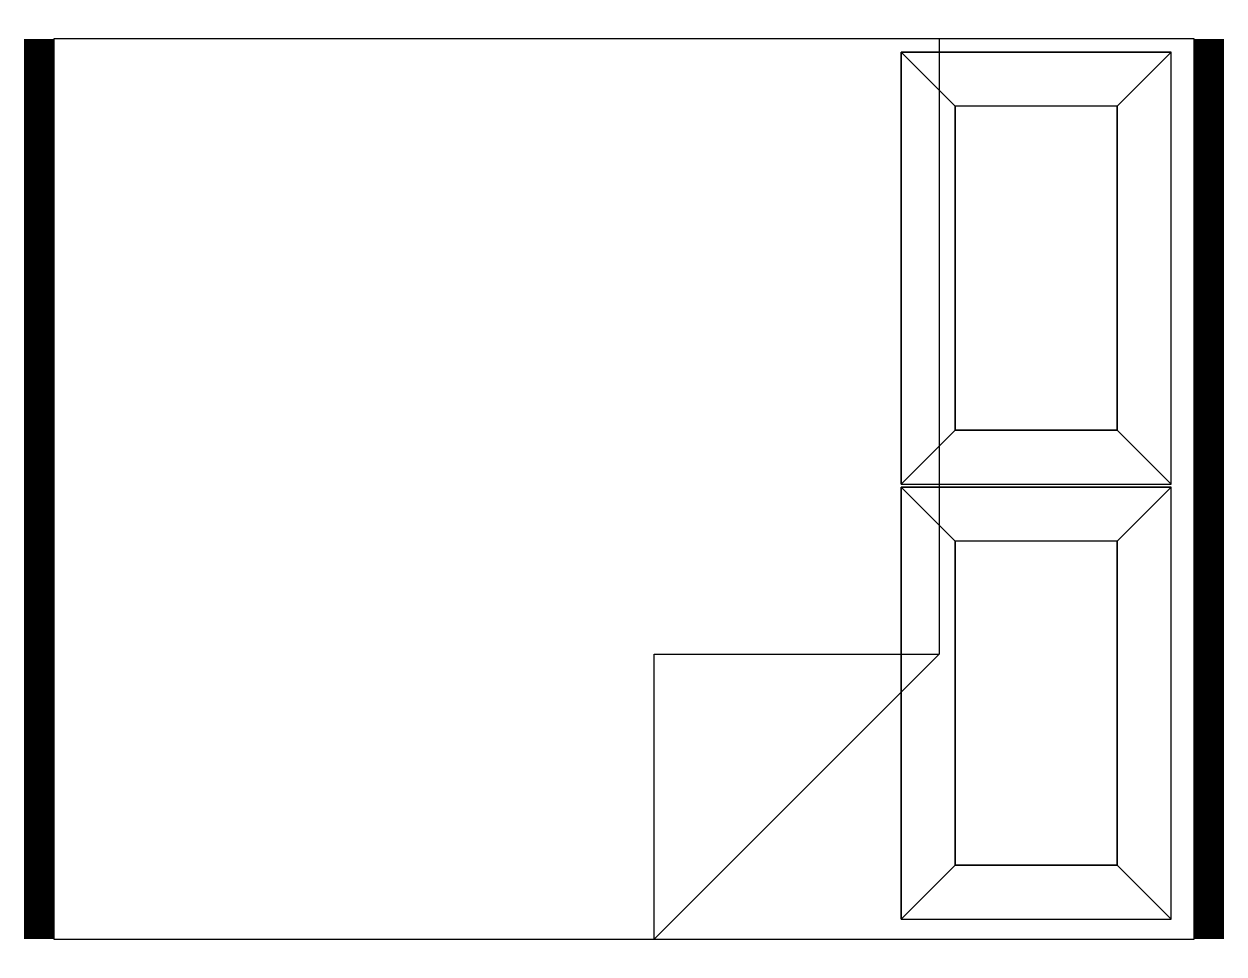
# Model space of a CAD drawing. Extents: x -2.03 to 0, y -0.79 to 0.79.
import ezdxf

# ---------------------------------------------------------------- set-up
doc = ezdxf.new("R2010")
doc.units = 0
doc.header["$MEASUREMENT"] = 0
doc.layers.get('0').update_dxf_attribs({"linetype": 'CONTINUOUS'})

# ---------------------------------------------------------------- blocks, each defined once
blk = doc.blocks.new('PILLOW')
for p, q in [((-7.111, 11.776, 1.5), (-7.111, -12.224, 1.5)), ((7.889, 11.776, 1.5), (-7.111, 11.776, 1.5)), ((7.889, -12.224, 1.5), (7.889, 11.776, 1.5)), ((-7.111, -12.224, 1.5), (7.889, -12.224, 1.5))]:
    blk.add_line(p, q)
for points in [[(4.889, 8.776), (-4.111, 8.776), (-7.111, 11.776, 1.5), (7.889, 11.776, 1.5)], [(-7.111, 11.776, 1.5), (-4.111, 8.776), (-4.111, -9.224), (-7.111, -12.224, 1.5)], [(-4.111, 8.776, 3), (-7.111, 11.776, 1.5), (7.889, 11.776, 1.5), (4.889, 8.776, 3)], [(-7.111, -12.224, 1.5), (-4.111, -9.224, 3), (-4.111, 8.776, 3), (-7.111, 11.776, 1.5)], [(4.889, 8.776), (4.889, -9.224), (7.889, -12.224, 1.5), (7.889, 11.776, 1.5)], [(7.889, 11.776, 1.5), (4.889, 8.776, 3), (4.889, -9.224, 3), (7.889, -12.224, 1.5)], [(4.889, -9.224), (4.889, 8.776), (-4.111, 8.776), (-4.111, -9.224)], [(4.889, -9.224, 3), (4.889, 8.776, 3), (-4.111, 8.776, 3), (-4.111, -9.224, 3)], [(7.889, -12.224, 1.5), (4.889, -9.224), (-4.111, -9.224), (-7.111, -12.224, 1.5)], [(7.889, -12.224, 1.5), (4.889, -9.224, 3), (-4.111, -9.224, 3), (-7.111, -12.224, 1.5)]]:
    blk.add_3dface(points)

msp = doc.modelspace()

# ---------------------------------------------------------------- linework, layer by layer
msp.add_line((-0.4826, 0.762, 0.6159), (-0.4826, -0.2794, 0.6159))
at = {"color": 34, "const_width": 0.0508}
for points in [[(-2.0066, 0.762), (-2.0066, 0.7112)], [(-0.0254, 0.762), (-0.0254, 0.7112)], [(-2.0066, -0.7112), (-2.0066, -0.762)], [(-0.0254, -0.7112), (-0.0254, -0.762)]]:
    msp.add_lwpolyline(points, dxfattribs=at)
at = {"elevation": 0.3048}
msp.add_lwpolyline([(-1.9812, -0.762), (-0.0508, -0.762), (-0.0508, 0.762), (-1.9812, 0.762)], close=True, dxfattribs=at)
at = {"color": 34, "const_width": 0.0508, "elevation": 0.3048}
for points in [[(-2.0066, 0.7112), (-2.0066, -0.7112)], [(-0.0254, 0.7112), (-0.0254, -0.7112)]]:
    msp.add_lwpolyline(points, dxfattribs=at)
for points in [[(-1.9812, 0.762, 0.6096), (-1.9812, -0.762, 0.6096), (-0.0508, -0.762, 0.6096), (-0.0508, 0.762, 0.6096)], [(-0.9652, -0.762, 0.6159), (-0.9652, -0.2794, 0.6159), (-0.4826, -0.2794, 0.6159)]]:
    msp.add_3dface(points)

# ---------------------------------------------------------------- block references
at = {"xscale": 0.03048, "yscale": 0.03048, "zscale": 0.03048}
for p in [(-0.3302, 0.381, 0.6096), (-0.3302, -0.3556, 0.6096)]:
    msp.add_blockref('PILLOW', p, dxfattribs=at)

doc.saveas('drawing.dxf')
